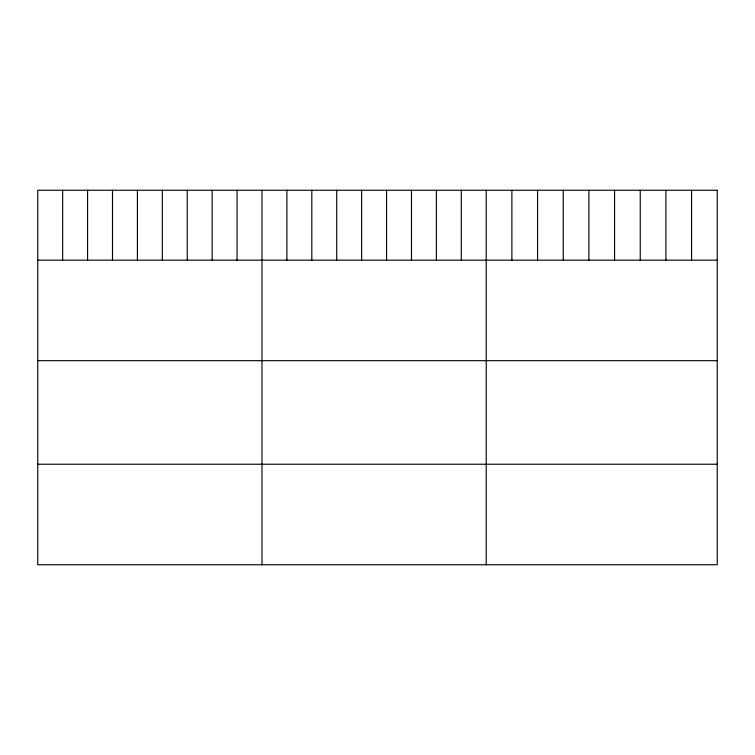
<?xml version="1.0" encoding="UTF-8"?>
<svg xmlns="http://www.w3.org/2000/svg" width="755" height="755" viewBox="0 0 755 755"><rect width="100%" height="100%" fill="white"/><g stroke="black" fill="none" stroke-linecap="round" stroke-linejoin="round"><path stroke-width="1.13" d="M37.75 260.154L717.25 260.154M37.75 360.673L717.25 360.673M37.75 464.231L717.25 464.231M691.58 190.251L691.58 260.154M665.91 190.251L665.91 260.154M640.24 190.251L640.24 260.154M614.57 190.251L614.57 260.154M588.9 190.251L588.9 260.154M563.23 190.251L563.23 260.154M537.56 190.251L537.56 260.154M511.89 190.251L511.89 260.154M486.22 190.251L486.22 564.749M461.305 190.251L461.305 260.154M436.39 190.251L436.39 260.154M411.475 190.251L411.475 260.154M386.56 190.251L386.56 260.154M361.645 190.251L361.645 260.154M336.73 190.251L336.73 260.154M311.815 190.251L311.815 260.154M286.9 190.251L286.9 260.154M261.985 190.251L261.985 564.749M237.07 190.251L237.07 260.154M212.155 190.251L212.155 260.154M187.24 190.251L187.24 260.154M162.325 190.251L162.325 260.154M137.41 190.251L137.41 260.154M112.495 190.251L112.495 260.154M87.58 190.251L87.58 260.154M62.665 190.251L62.665 260.154M717.25 190.251L37.75 190.251L37.75 564.749L717.25 564.749L717.25 190.251"/></g></svg>
